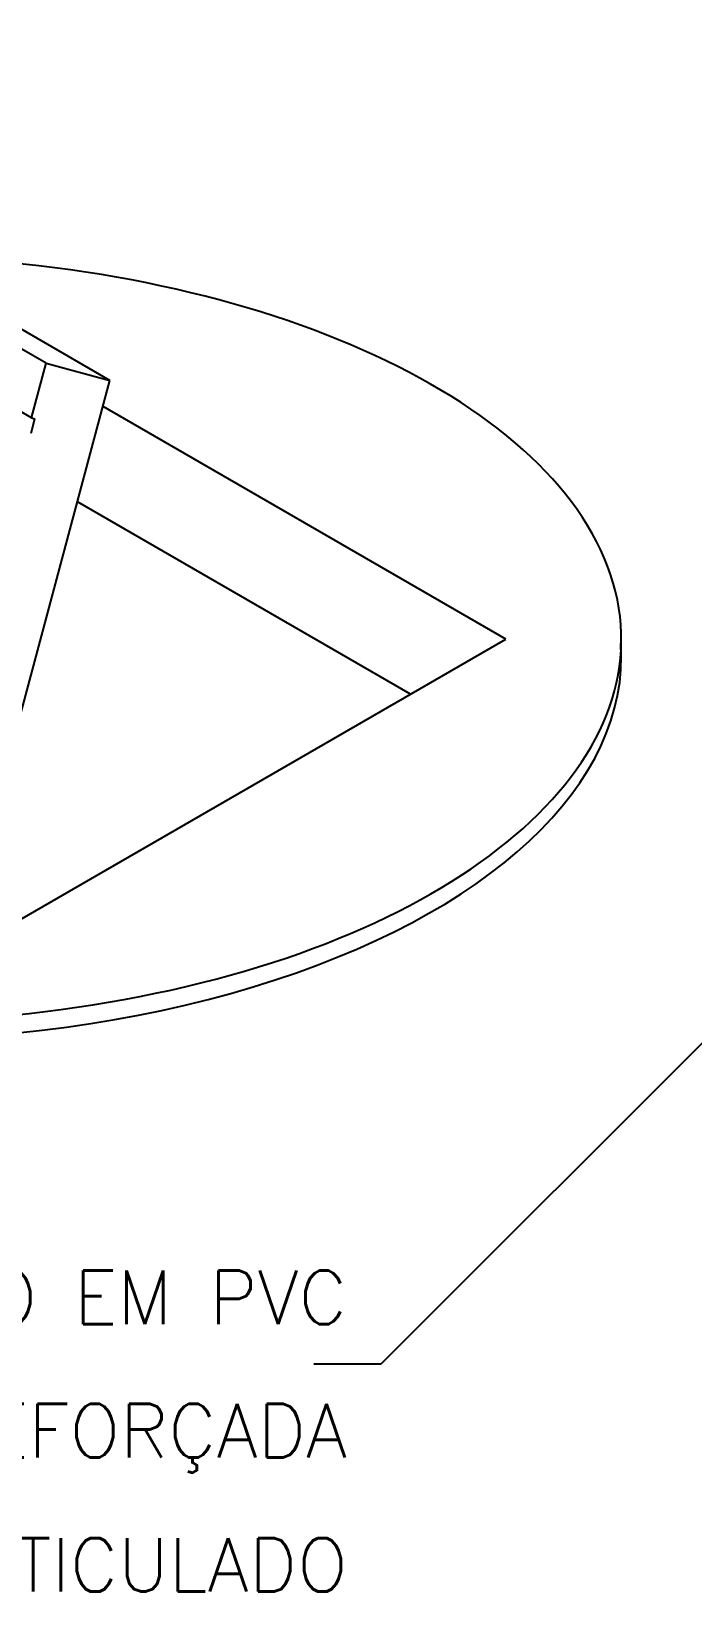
# Model space of a CAD drawing. Header units: millimetres. Extents: x -6620.9 to -6603.9, y -4745 to -4728.
# Drawn here: x -6615.97 to -6613.5, y -4733.87 to -4728.02 of the extents above; entities that cross this region are included whole.
import ezdxf
from ezdxf.enums import TextEntityAlignment as Align

# ---------------------------------------------------------------- set-up
doc = ezdxf.new("R2010")
doc.units = ezdxf.units.MM
doc.header["$LTSCALE"] = 10
doc.layers.add('Termotécnica', color=7, linetype='Continuous')
doc.styles.add('r80', font='romans.shx')

msp = doc.modelspace()

# ---------------------------------------------------------------- linework, layer by layer
at = {"layer": 'Termotécnica', "color": 1}
for p, q in [((-6615.6744, -4729.3279), (-6617.9329, -4728.0239)), ((-6615.913, -4729.2639), (-6616.0961, -4729.1582)), ((-6615.9677, -4729.4681), (-6615.913, -4729.2639)), ((-6615.9677, -4729.4681), (-6615.913, -4729.2639)), ((-6615.913, -4729.2639), (-6615.6744, -4729.3279)), ((-6616.1925, -4731.2614), (-6615.6744, -4729.3279)), ((-6615.9677, -4729.4681), (-6616.1508, -4729.3624)), ((-6615.9687, -4729.5247), (-6615.9545, -4729.4717)), ((-6615.9677, -4729.4681), (-6615.9545, -4729.4717)), ((-6615.9677, -4729.4681), (-6615.9545, -4729.4717))]:
    msp.add_line(p, q, dxfattribs=at)
at = {"layer": 'Termotécnica', "color": 2}
for p, q in [((-6614.1955, -4730.2938), (-6615.7004, -4729.4249)), ((-6614.5521, -4730.4997), (-6615.7959, -4729.7816)), ((-6616.2163, -4731.4605), (-6614.1955, -4730.2938)), ((-6613.1272, -4731.4668), (-6614.6627, -4733.0023)), ((-6614.6627, -4733.0023), (-6614.9127, -4733.0023))]:
    msp.add_line(p, q, dxfattribs=at)
at = {"layer": 'Termotécnica', "color": 3}
for centre, start_param, end_param in [((-6616.5729, -4730.2938), 5.478557, 10.965593), ((-6616.5729, -4730.3624), 6.245947, 9.461453)]:
    msp.add_ellipse(centre, major_axis=(-2.8083, 0), ratio=0.509483, start_param=start_param, end_param=end_param, dxfattribs=at)

# ---------------------------------------------------------------- texts
at = {"layer": 'Termotécnica', "color": 2, "style": 'r80'}
for s, p in [('CAIXA DE INSPEÇÃO TIPO SOLO EM PVC', (-6614.7894, -4732.8528)), ('COM TAMPA DE FERRO FUNDIDO REFORÇADA', (-6614.7881, -4733.3507)), ('COM BOCAL INTERIOR QUADRADO ARTICULADO', (-6614.7868, -4733.8515))]:
    msp.add_text(s, height=0.2, dxfattribs=at).set_placement(p, align=Align.RIGHT)

doc.saveas('drawing.dxf')
